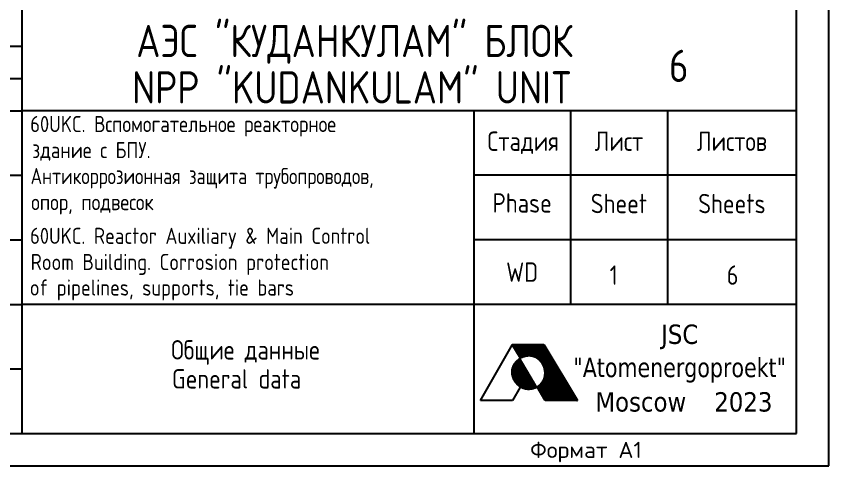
# Model space of a CAD drawing. Header units: millimetres. Extents: x 2479 to 3320, y 665 to 1259.
# Drawn here: x 3194.1 to 3320, y 664.8 to 734.5 of the extents above; entities that cross this region are included whole.
import ezdxf
from ezdxf.enums import TextEntityAlignment as Align

# ---------------------------------------------------------------- set-up
doc = ezdxf.new("R2010")
doc.units = ezdxf.units.MM
doc.header["$MEASUREMENT"] = 0
doc.layers.add('TITUL', color=7, linetype='Continuous')
doc.styles.add('Company', font='tahoma.ttf', dxfattribs={"width": 0.8})
doc.styles.add('ROMANS', font='romans.shx', dxfattribs={"width": 0.8})
doc.styles.get("Standard").update_dxf_attribs({"font": 'romans.shx', "width": 0.8})
pattern_1 = [(45, (-6.199101, -8.099018), (-0.008838835, 0.008838835), [])]

# ---------------------------------------------------------------- blocks, each defined once
blk = doc.blocks.new('logotype')
at = {"linetype": 'Continuous'}
h = blk.add_hatch(dxfattribs=at)
h.set_pattern_fill('ANSI31', color=256, scale=0.1, style=0)
h.set_pattern_definition(pattern_1)
edge = h.paths.add_edge_path()
edge.add_line((2.35, 4.34), (-2.55, 4.34))
edge.add_line((-2.55, 4.34), (-1.3, 2.21))
edge.add_line((-1.3, 2.21), (-1.23, 2.25))
edge.add_line((-1.23, 2.25), (-1.15, 2.28))
edge.add_line((-1.15, 2.28), (-1.08, 2.31))
edge.add_line((-1.08, 2.31), (-1.01, 2.34))
edge.add_line((-1.01, 2.34), (-0.94, 2.37))
edge.add_line((-0.94, 2.37), (-0.86, 2.39))
edge.add_line((-0.86, 2.39), (-0.79, 2.42))
edge.add_line((-0.79, 2.42), (-0.72, 2.44))
edge.add_line((-0.72, 2.44), (-0.65, 2.46))
edge.add_line((-0.65, 2.46), (-0.58, 2.48))
edge.add_line((-0.58, 2.48), (-0.51, 2.49))
edge.add_line((-0.51, 2.49), (-0.44, 2.5))
edge.add_line((-0.44, 2.5), (-0.37, 2.51))
edge.add_line((-0.37, 2.51), (-0.31, 2.52))
edge.add_line((-0.31, 2.52), (-0.24, 2.53))
edge.add_line((-0.24, 2.53), (-0.17, 2.54))
edge.add_line((-0.17, 2.54), (-0.11, 2.54))
edge.add_line((-0.11, 2.54), (-0.04, 2.54))
edge.add_line((-0.04, 2.54), (0.03, 2.54))
edge.add_line((0.03, 2.54), (0.09, 2.54))
edge.add_line((0.09, 2.54), (0.15, 2.54))
edge.add_line((0.15, 2.54), (0.22, 2.54))
edge.add_line((0.22, 2.54), (0.28, 2.53))
edge.add_line((0.28, 2.53), (0.34, 2.52))
edge.add_line((0.34, 2.52), (0.4, 2.51))
edge.add_line((0.4, 2.51), (0.47, 2.5))
edge.add_line((0.47, 2.5), (0.53, 2.49))
edge.add_line((0.53, 2.49), (0.59, 2.48))
edge.add_line((0.59, 2.48), (0.64, 2.46))
edge.add_line((0.64, 2.46), (0.7, 2.44))
edge.add_line((0.7, 2.44), (0.76, 2.42))
edge.add_line((0.76, 2.42), (0.82, 2.41))
edge.add_line((0.82, 2.41), (0.87, 2.38))
edge.add_line((0.87, 2.38), (0.93, 2.36))
edge.add_line((0.93, 2.36), (0.98, 2.34))
edge.add_line((0.98, 2.34), (1.04, 2.31))
edge.add_line((1.04, 2.31), (1.09, 2.29))
edge.add_line((1.09, 2.29), (1.14, 2.26))
edge.add_line((1.14, 2.26), (1.2, 2.23))
edge.add_line((1.2, 2.23), (1.25, 2.2))
edge.add_line((1.25, 2.2), (1.3, 2.17))
edge.add_line((1.3, 2.17), (1.35, 2.14))
edge.add_line((1.35, 2.14), (1.39, 2.1))
edge.add_line((1.39, 2.1), (1.44, 2.07))
edge.add_line((1.44, 2.07), (1.49, 2.03))
edge.add_line((1.49, 2.03), (1.53, 1.99))
edge.add_line((1.53, 1.99), (1.58, 1.96))
edge.add_line((1.58, 1.96), (1.62, 1.92))
edge.add_line((1.62, 1.92), (1.67, 1.88))
edge.add_line((1.67, 1.88), (1.71, 1.84))
edge.add_line((1.71, 1.84), (1.75, 1.79))
edge.add_line((1.75, 1.79), (1.79, 1.75))
edge.add_line((1.79, 1.75), (1.83, 1.71))
edge.add_line((1.83, 1.71), (1.87, 1.66))
edge.add_line((1.87, 1.66), (1.91, 1.62))
edge.add_line((1.91, 1.62), (1.94, 1.57))
edge.add_line((1.94, 1.57), (1.98, 1.52))
edge.add_line((1.98, 1.52), (2.01, 1.48))
edge.add_line((2.01, 1.48), (2.05, 1.43))
edge.add_line((2.05, 1.43), (2.08, 1.38))
edge.add_line((2.08, 1.38), (2.11, 1.33))
edge.add_line((2.11, 1.33), (2.14, 1.28))
edge.add_line((2.14, 1.28), (2.17, 1.23))
edge.add_line((2.17, 1.23), (2.2, 1.18))
edge.add_line((2.2, 1.18), (2.23, 1.12))
edge.add_line((2.23, 1.12), (2.25, 1.07))
edge.add_line((2.25, 1.07), (2.28, 1.02))
edge.add_line((2.28, 1.02), (2.3, 0.96))
edge.add_line((2.3, 0.96), (2.32, 0.91))
edge.add_line((2.32, 0.91), (2.35, 0.85))
edge.add_line((2.35, 0.85), (2.37, 0.8))
edge.add_line((2.37, 0.8), (2.38, 0.74))
edge.add_line((2.38, 0.74), (2.4, 0.69))
edge.add_line((2.4, 0.69), (2.42, 0.63))
edge.add_line((2.42, 0.63), (2.44, 0.57))
edge.add_line((2.44, 0.57), (2.45, 0.52))
edge.add_line((2.45, 0.52), (2.46, 0.46))
edge.add_line((2.46, 0.46), (2.47, 0.4))
edge.add_line((2.47, 0.4), (2.49, 0.34))
edge.add_line((2.49, 0.34), (2.49, 0.29))
edge.add_line((2.49, 0.29), (2.5, 0.23))
edge.add_line((2.5, 0.23), (2.51, 0.17))
edge.add_line((2.51, 0.17), (2.52, 0.11))
edge.add_line((2.52, 0.11), (2.52, 0.05))
edge.add_line((2.52, 0.05), (2.52, -0.01))
edge.add_line((2.52, -0.01), (2.52, -0.07))
edge.add_line((2.52, -0.07), (2.52, -0.13))
edge.add_line((2.52, -0.13), (2.52, -0.18))
edge.add_line((2.52, -0.18), (2.52, -0.24))
edge.add_line((2.52, -0.24), (2.52, -0.3))
edge.add_line((2.52, -0.3), (2.51, -0.36))
edge.add_line((2.51, -0.36), (2.51, -0.42))
edge.add_line((2.51, -0.42), (2.5, -0.48))
edge.add_line((2.5, -0.48), (2.49, -0.54))
edge.add_line((2.49, -0.54), (2.48, -0.59))
edge.add_line((2.48, -0.59), (2.47, -0.65))
edge.add_line((2.47, -0.65), (2.45, -0.71))
edge.add_line((2.45, -0.71), (2.44, -0.77))
edge.add_line((2.44, -0.77), (2.42, -0.83))
edge.add_line((2.42, -0.83), (2.4, -0.88))
edge.add_line((2.4, -0.88), (2.38, -0.94))
edge.add_line((2.38, -0.94), (2.36, -1))
edge.add_line((2.36, -1), (2.34, -1.05))
edge.add_line((2.34, -1.05), (2.31, -1.11))
edge.add_line((2.31, -1.11), (2.29, -1.16))
edge.add_line((2.29, -1.16), (2.26, -1.22))
edge.add_line((2.26, -1.22), (2.23, -1.27))
edge.add_line((2.23, -1.27), (2.2, -1.33))
edge.add_line((2.2, -1.33), (2.17, -1.38))
edge.add_line((2.17, -1.38), (2.14, -1.43))
edge.add_line((2.14, -1.43), (2.1, -1.48))
edge.add_line((2.1, -1.48), (2.06, -1.54))
edge.add_line((2.06, -1.54), (2.02, -1.59))
edge.add_line((2.02, -1.59), (1.98, -1.64))
edge.add_line((1.98, -1.64), (1.94, -1.69))
edge.add_line((1.94, -1.69), (1.9, -1.74))
edge.add_line((1.9, -1.74), (1.85, -1.78))
edge.add_line((1.85, -1.78), (1.81, -1.83))
edge.add_line((1.81, -1.83), (1.76, -1.88))
edge.add_line((1.76, -1.88), (1.71, -1.92))
edge.add_line((1.71, -1.92), (1.66, -1.97))
edge.add_line((1.66, -1.97), (1.6, -2.01))
edge.add_line((1.6, -2.01), (1.55, -2.06))
edge.add_line((1.55, -2.06), (1.49, -2.1))
edge.add_line((1.49, -2.1), (1.43, -2.14))
edge.add_line((1.43, -2.14), (1.37, -2.18))
edge.add_line((1.37, -2.18), (1.31, -2.22))
edge.add_line((1.31, -2.22), (1.32, -2.24))
edge.add_line((1.32, -2.24), (2.56, -4.36))
edge.add_line((2.56, -4.36), (7.53, -4.36))
edge.add_line((7.53, -4.36), (2.35, 4.34))
h = blk.add_hatch(dxfattribs=at)
h.set_pattern_fill('ANSI31', color=256, scale=0.1, style=0)
h.set_pattern_definition(pattern_1)
h.paths.add_polyline_path([(-1.31, 2.22), (-1.37, 2.18), (-1.44, 2.14), (-1.5, 2.09), (-1.56, 2.05), (-1.62, 2), (-1.68, 1.95), (-1.73, 1.9), (-1.79, 1.86), (-1.84, 1.81), (-1.89, 1.76), (-1.94, 1.71), (-1.99, 1.66), (-2.03, 1.61), (-2.07, 1.56), (-2.12, 1.5), (-2.16, 1.45), (-2.19, 1.4), (-2.23, 1.34), (-2.26, 1.29), (-2.3, 1.24), (-2.33, 1.18), (-2.36, 1.13), (-2.39, 1.07), (-2.41, 1.01), (-2.44, 0.96), (-2.46, 0.9), (-2.48, 0.85), (-2.5, 0.79), (-2.52, 0.73), (-2.54, 0.67), (-2.56, 0.62), (-2.57, 0.56), (-2.58, 0.5), (-2.6, 0.44), (-2.61, 0.39), (-2.61, 0.33), (-2.62, 0.27), (-2.63, 0.21), (-2.63, 0.15), (-2.63, 0.1), (-2.64, 0.04), (-2.64, -0.02), (-2.63, -0.08), (-2.63, -0.13), (-2.63, -0.19), (-2.62, -0.25), (-2.62, -0.31), (-2.61, -0.36), (-2.6, -0.42), (-2.59, -0.48), (-2.58, -0.53), (-2.56, -0.59), (-2.55, -0.65), (-2.54, -0.7), (-2.52, -0.76), (-2.5, -0.81), (-2.48, -0.86), (-2.46, -0.92), (-2.44, -0.97), (-2.42, -1.03), (-2.4, -1.08), (-2.37, -1.13), (-2.35, -1.18), (-2.32, -1.23), (-2.29, -1.28), (-2.26, -1.33), (-2.24, -1.38), (-2.2, -1.43), (-2.17, -1.48), (-2.14, -1.53), (-2.11, -1.57), (-2.07, -1.62), (-2.04, -1.66), (-2, -1.71), (-1.96, -1.75), (-1.93, -1.79), (-1.89, -1.84), (-1.85, -1.88), (-1.81, -1.92), (-1.76, -1.96), (-1.72, -2), (-1.68, -2.03), (-1.63, -2.07), (-1.59, -2.11), (-1.54, -2.14), (-1.5, -2.18), (-1.45, -2.21), (-1.4, -2.24), (-1.35, -2.27), (-1.3, -2.3), (-1.25, -2.33), (-1.2, -2.36), (-1.15, -2.38), (-1.1, -2.41), (-1.04, -2.43), (-0.99, -2.45), (-0.94, -2.48), (-0.88, -2.5), (-0.83, -2.51), (-0.77, -2.53), (-0.71, -2.55), (-0.66, -2.56), (-0.6, -2.58), (-0.54, -2.59), (-0.48, -2.6), (-0.42, -2.61), (-0.36, -2.62), (-0.3, -2.62), (-0.24, -2.63), (-0.18, -2.63), (-0.12, -2.63), (-0.06, -2.63), (0, -2.63), (0.07, -2.63), (0.13, -2.62), (0.19, -2.62), (0.26, -2.61), (0.32, -2.6), (0.39, -2.59), (0.45, -2.58), (0.52, -2.56), (0.58, -2.54), (0.65, -2.53), (0.71, -2.51), (0.78, -2.48), (0.84, -2.46), (0.91, -2.43), (0.98, -2.41), (1.05, -2.38), (1.11, -2.35), (1.18, -2.31), (1.25, -2.28), (1.32, -2.24), (1.31, -2.22), (1.31, -2.22)])
at = {"color": 7, "linetype": 'Continuous'}
for p, q in [((-7.47, -4.36), (-2.51, 4.32)), ((-1.36, -2.27), (-2.53, -4.36)), ((1.32, -2.24), (1.32, -2.24)), ((-2.53, -4.36), (-7.47, -4.36))]:
    blk.add_line(p, q, dxfattribs=at)
at = {"linetype": 'Continuous'}
for p, q in [((-2.55, 4.34), (2.35, 4.34)), ((-1.3, 2.21), (-2.55, 4.34)), ((2.35, 4.34), (7.53, -4.36)), ((-0.31, 2.52), (-0.37, 2.51)), ((-0.24, 2.53), (-0.31, 2.52)), ((-0.17, 2.54), (-0.24, 2.53)), ((-0.11, 2.54), (-0.17, 2.54)), ((-0.04, 2.54), (-0.11, 2.54)), ((0.03, 2.54), (-0.04, 2.54)), ((0.09, 2.54), (0.03, 2.54)), ((0.15, 2.54), (0.09, 2.54)), ((0.22, 2.54), (0.15, 2.54)), ((0.28, 2.53), (0.22, 2.54)), ((0.34, 2.52), (0.28, 2.53)), ((0.4, 2.51), (0.34, 2.52)), ((-1.23, 2.25), (-1.3, 2.21)), ((-1.15, 2.28), (-1.23, 2.25)), ((-1.08, 2.31), (-1.15, 2.28)), ((-1.01, 2.34), (-1.08, 2.31)), ((-0.94, 2.37), (-1.01, 2.34)), ((-0.86, 2.39), (-0.94, 2.37)), ((-0.79, 2.42), (-0.86, 2.39)), ((-0.72, 2.44), (-0.79, 2.42)), ((-0.65, 2.46), (-0.72, 2.44)), ((-0.58, 2.48), (-0.65, 2.46)), ((-0.51, 2.49), (-0.58, 2.48)), ((-0.44, 2.5), (-0.51, 2.49)), ((-0.37, 2.51), (-0.44, 2.5)), ((0.47, 2.5), (0.4, 2.51)), ((0.53, 2.49), (0.47, 2.5)), ((0.59, 2.48), (0.53, 2.49)), ((0.64, 2.46), (0.59, 2.48)), ((0.7, 2.44), (0.64, 2.46)), ((0.76, 2.42), (0.7, 2.44)), ((0.82, 2.41), (0.76, 2.42)), ((0.87, 2.38), (0.82, 2.41)), ((0.93, 2.36), (0.87, 2.38)), ((0.98, 2.34), (0.93, 2.36)), ((1.04, 2.31), (0.98, 2.34)), ((1.09, 2.29), (1.04, 2.31)), ((1.14, 2.26), (1.09, 2.29)), ((1.2, 2.23), (1.14, 2.26)), ((1.25, 2.2), (1.2, 2.23)), ((1.3, 2.17), (1.25, 2.2)), ((1.35, 2.14), (1.3, 2.17)), ((1.39, 2.1), (1.35, 2.14)), ((1.44, 2.07), (1.39, 2.1)), ((1.49, 2.03), (1.44, 2.07)), ((1.53, 1.99), (1.49, 2.03)), ((1.58, 1.96), (1.53, 1.99)), ((1.62, 1.92), (1.58, 1.96)), ((1.67, 1.88), (1.62, 1.92)), ((1.71, 1.84), (1.67, 1.88)), ((1.75, 1.79), (1.71, 1.84)), ((1.79, 1.75), (1.75, 1.79)), ((1.83, 1.71), (1.79, 1.75)), ((1.87, 1.66), (1.83, 1.71)), ((1.91, 1.62), (1.87, 1.66)), ((1.94, 1.57), (1.91, 1.62)), ((1.98, 1.52), (1.94, 1.57)), ((2.01, 1.48), (1.98, 1.52)), ((2.05, 1.43), (2.01, 1.48)), ((2.08, 1.38), (2.05, 1.43)), ((2.11, 1.33), (2.08, 1.38)), ((2.14, 1.28), (2.11, 1.33)), ((2.17, 1.23), (2.14, 1.28)), ((2.2, 1.18), (2.17, 1.23)), ((2.23, 1.12), (2.2, 1.18)), ((2.25, 1.07), (2.23, 1.12)), ((2.28, 1.02), (2.25, 1.07)), ((2.3, 0.96), (2.28, 1.02)), ((2.32, 0.91), (2.3, 0.96)), ((2.35, 0.85), (2.32, 0.91)), ((2.37, 0.8), (2.35, 0.85)), ((2.38, 0.74), (2.37, 0.8)), ((2.4, 0.69), (2.38, 0.74)), ((2.42, 0.63), (2.4, 0.69)), ((2.44, 0.57), (2.42, 0.63)), ((2.45, 0.52), (2.44, 0.57)), ((2.46, 0.46), (2.45, 0.52)), ((2.47, 0.4), (2.46, 0.46)), ((2.49, 0.34), (2.47, 0.4)), ((2.49, 0.29), (2.49, 0.34)), ((2.5, 0.23), (2.49, 0.29)), ((2.51, 0.17), (2.5, 0.23)), ((2.52, 0.11), (2.51, 0.17)), ((2.52, 0.05), (2.52, 0.11)), ((2.52, -0.01), (2.52, 0.05)), ((2.23, -1.27), (2.26, -1.22)), ((2.26, -1.22), (2.29, -1.16)), ((2.29, -1.16), (2.31, -1.11)), ((2.31, -1.11), (2.34, -1.05)), ((2.34, -1.05), (2.36, -1)), ((2.36, -1), (2.38, -0.94)), ((2.38, -0.94), (2.4, -0.88)), ((2.4, -0.88), (2.42, -0.83)), ((2.42, -0.83), (2.44, -0.77)), ((2.44, -0.77), (2.45, -0.71)), ((2.45, -0.71), (2.47, -0.65)), ((2.47, -0.65), (2.48, -0.59)), ((2.48, -0.59), (2.49, -0.54)), ((2.49, -0.54), (2.5, -0.48)), ((2.5, -0.48), (2.51, -0.42)), ((2.51, -0.36), (2.52, -0.3)), ((2.51, -0.42), (2.51, -0.36)), ((2.52, -0.07), (2.52, -0.01)), ((2.52, -0.13), (2.52, -0.07)), ((2.52, -0.18), (2.52, -0.13)), ((2.52, -0.24), (2.52, -0.18)), ((2.52, -0.3), (2.52, -0.24)), ((1.31, -2.22), (1.37, -2.18)), ((2.56, -4.36), (1.31, -2.22)), ((1.37, -2.18), (1.43, -2.14)), ((1.43, -2.14), (1.49, -2.1)), ((1.49, -2.1), (1.55, -2.06)), ((1.55, -2.06), (1.6, -2.01)), ((1.6, -2.01), (1.66, -1.97)), ((1.66, -1.97), (1.71, -1.92)), ((1.71, -1.92), (1.76, -1.88)), ((1.76, -1.88), (1.81, -1.83)), ((1.81, -1.83), (1.85, -1.78)), ((1.85, -1.78), (1.9, -1.74)), ((1.9, -1.74), (1.94, -1.69)), ((1.94, -1.69), (1.98, -1.64)), ((1.98, -1.64), (2.02, -1.59)), ((2.02, -1.59), (2.06, -1.54)), ((2.06, -1.54), (2.1, -1.48)), ((2.1, -1.48), (2.14, -1.43)), ((2.14, -1.43), (2.17, -1.38)), ((2.17, -1.38), (2.2, -1.33)), ((2.2, -1.33), (2.23, -1.27)), ((7.53, -4.36), (2.56, -4.36))]:
    blk.add_line(p, q, dxfattribs=at)

msp = doc.modelspace()

# ---------------------------------------------------------------- linework, layer by layer
for p, q in [((3319.958, 664.825), (3319.958, 1258.825)), ((2478.958, 664.825), (3319.958, 664.825)), ((2478.958, 664.825), (3319.958, 664.825))]:
    msp.add_line(p, q)
at = {"layer": 'TITUL', "color": 1}
for p, q in [((3314.958, 669.825), (3314.958, 1253.825)), ((3314.958, 719.825), (3194.958, 719.825)), ((3264.958, 719.825), (3264.958, 669.825)), ((3279.958, 719.825), (3279.958, 689.825)), ((3294.958, 719.825), (3294.958, 689.825)), ((3314.958, 709.825), (3264.958, 709.825)), ((3314.958, 699.825), (3264.958, 699.825)), ((3314.958, 689.825), (3194.958, 689.825)), ((2498.958, 669.825), (3314.958, 669.825))]:
    msp.add_line(p, q, dxfattribs=at)
at = {"layer": 'TITUL', "color": 1, "linetype": 'Continuous'}
for p, q in [((3194.958, 799.825), (3194.958, 669.825)), ((3129.958, 719.825), (3194.958, 719.825)), ((3129.958, 699.825), (3194.958, 699.825)), ((3129.958, 689.825), (3194.958, 689.825)), ((3129.958, 679.825), (3194.958, 679.825))]:
    msp.add_line(p, q, dxfattribs=at)
at = {"layer": 'TITUL'}
for p, q in [((3129.958, 729.825), (3194.958, 729.825)), ((3129.958, 724.825), (3194.958, 724.825)), ((3129.958, 709.825), (3194.958, 709.825))]:
    msp.add_line(p, q, dxfattribs=at)

# ---------------------------------------------------------------- block references
msp.add_blockref('logotype', (3273.49, 679.291), dxfattribs=at)

# ---------------------------------------------------------------- texts
at = {"color": 1, "linetype": 'Continuous', "ltscale": 15, "style": 'ROMANS', "width": 0.8}
msp.add_text('6', height=5, dxfattribs=at).set_placement((3295.211, 724.288))
at = {"color": 2, "style": 'ROMANS', "width": 0.8}
for s, p in [('60UKC. Вспомогательное реакторное ', (3196.258, 716.518)), ('60UKC. Reactor Auxiliary & Main Control ', (3196.238, 699.198))]:
    msp.add_text(s, height=2.5, dxfattribs=at).set_placement(p)
at = {"color": 2, "linetype": 'Continuous', "ltscale": 15, "style": 'ROMANS'}
for s, width, p in [('здание с БПУ.', 0.8, (3196.559, 712.485)), ('Антикоррозионная защита трубопроводов, ', 0.7654, (3196.309, 708.454)), ('опор, подвесок', 0.8, (3196.405, 704.424)), ('Room Building. Corrosion protection ', 0.8, (3196.335, 695.145)), ('of pipelines, supports, tie bars', 0.8, (3196.192, 691.187))]:
    msp.add_text(s, height=2.5, dxfattribs=dict(at, width=width)).set_placement(p)
at = {"color": 2, "width": 0.8}
for s, p in [('Общие данные ', (3230.393, 681.282)), ('General data', (3228.228, 676.79))]:
    msp.add_text(s, height=3, dxfattribs=at).set_placement(p, align=Align.CENTER)
msp.add_text('Формат A1', height=2.5).set_placement((3273.704, 666.034))
at = {"layer": 'TITUL', "color": 1, "style": 'ROMANS', "width": 0.8}
for s, p in [('АЭС "КУДАНКУЛАМ" БЛОК ', (3212.681, 728.142)), ('NPP "KUDANKULAM" UNIT', (3212.037, 720.947))]:
    msp.add_text(s, height=5, dxfattribs=at).set_placement(p)
at = {"layer": 'TITUL', "color": 2, "style": 'ROMANS', "width": 0.8}
for s, p in [('Стадия', (3272.625, 713.609)), ('Лист', (3287.458, 713.609)), ('Листов', (3304.958, 713.609)), ('Phase', (3272.458, 704.041)), ('Sheet', (3287.458, 703.958)), ('Sheets', (3304.958, 703.945))]:
    msp.add_text(s, height=3, dxfattribs=at).set_placement(p, align=Align.CENTER)
at = {"layer": 'TITUL', "color": 2, "linetype": 'Continuous', "ltscale": 5, "style": 'ROMANS', "width": 0.8}
msp.add_text('WD', height=3, dxfattribs=at).set_placement((3272.458, 694.825), align=Align.MIDDLE_CENTER)
at = {"layer": 'TITUL', "color": 1, "style": 'Company'}
msp.add_text('JSC', height=3, dxfattribs=at).set_placement((3296.87, 683.701), align=Align.CENTER)
at = {"layer": 'TITUL', "color": 1, "style": 'Company', "width": 0.9}
msp.add_text('"Atomenergoproekt"', height=3, dxfattribs=at).set_placement((3296.87, 678.552), align=Align.CENTER)
at = {"layer": 'TITUL', "color": 1, "style": 'Company'}
msp.add_text('Moscow', height=3, dxfattribs=at).set_placement((3283.805, 673.224))
at = {"layer": 'TITUL', "color": 2, "style": 'ROMANS', "width": 0.8, "flags": 12}
for tag, p in [('1', (3286.652, 694.365)), ('6', (3305.06, 694.365))]:
    msp.add_attdef(tag, text='1', height=3, dxfattribs=at).set_placement(p, align=Align.MIDDLE)
at = {"layer": 'TITUL', "color": 1, "style": 'Company', "flags": 12}
msp.add_attdef('2023', (3302.227, 673.224), '2002', height=3, dxfattribs=at)

doc.saveas('drawing.dxf')
